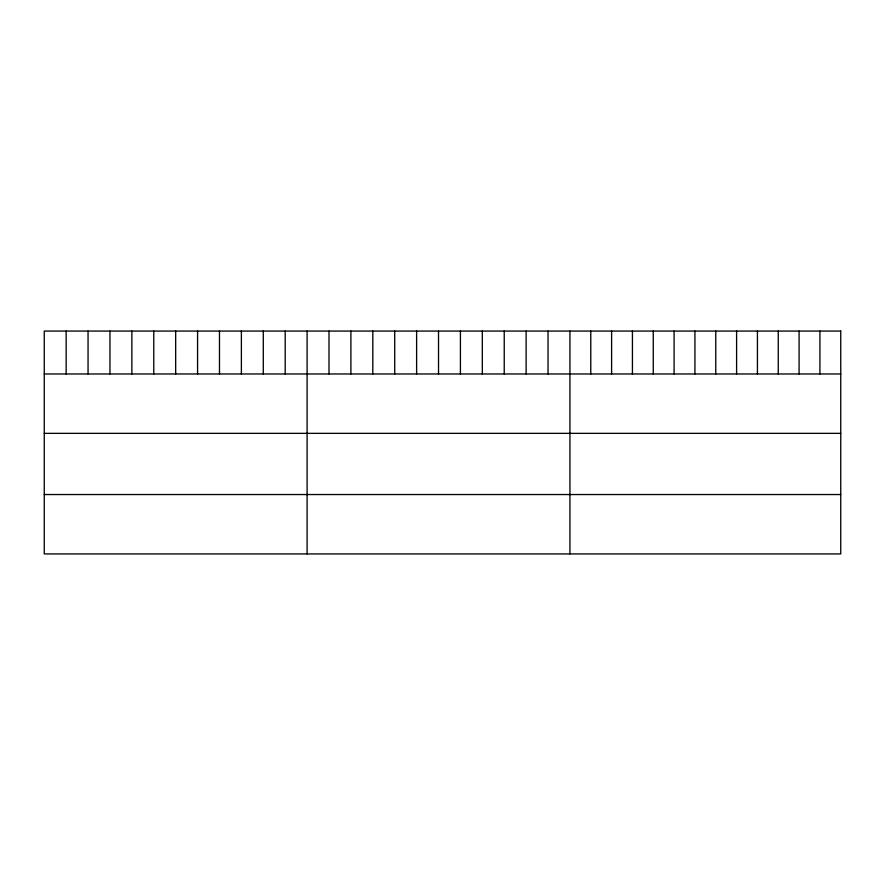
<?xml version="1.0" encoding="UTF-8"?>
<svg xmlns="http://www.w3.org/2000/svg" width="885" height="885" viewBox="0 0 885 885"><rect width="100%" height="100%" fill="white"/><g stroke="black" fill="none" stroke-linecap="round" stroke-linejoin="round"><path stroke-width="1.33" d="M44.25 373.968L840.75 373.968M44.25 433.351L840.75 433.351M44.25 494.538L840.75 494.538M819.919 331.067L819.919 373.968M799.089 331.067L799.089 373.968M778.258 331.067L778.258 373.968M757.427 331.067L757.427 373.968M736.597 331.067L736.597 373.968M715.766 331.067L715.766 373.968M694.924 331.067L694.924 373.968M674.093 331.067L674.093 373.968M653.263 331.067L653.263 373.968M632.432 331.067L632.432 373.968M611.601 331.067L611.601 373.968M590.771 331.067L590.771 373.968M569.94 331.067L569.94 553.933M548.036 331.067L548.036 373.968M526.133 331.067L526.133 373.968M504.229 331.067L504.229 373.968M482.325 331.067L482.325 373.968M460.421 331.067L460.421 373.968M438.517 331.067L438.517 373.968M416.614 331.067L416.614 373.968M394.71 331.067L394.71 373.968M372.806 331.067L372.806 373.968M350.902 331.067L350.902 373.968M328.999 331.067L328.999 373.968M307.095 331.067L307.095 553.933M285.191 331.067L285.191 373.968M263.287 331.067L263.287 373.968M241.384 331.067L241.384 373.968M219.48 331.067L219.48 373.968M197.576 331.067L197.576 373.968M175.673 331.067L175.673 373.968M153.769 331.067L153.769 373.968M131.865 331.067L131.865 373.968M109.961 331.067L109.961 373.968M88.057 331.067L88.057 373.968M66.154 331.067L66.154 373.968M840.75 331.067L44.25 331.067L44.25 553.933L840.75 553.933L840.75 331.067"/></g></svg>
